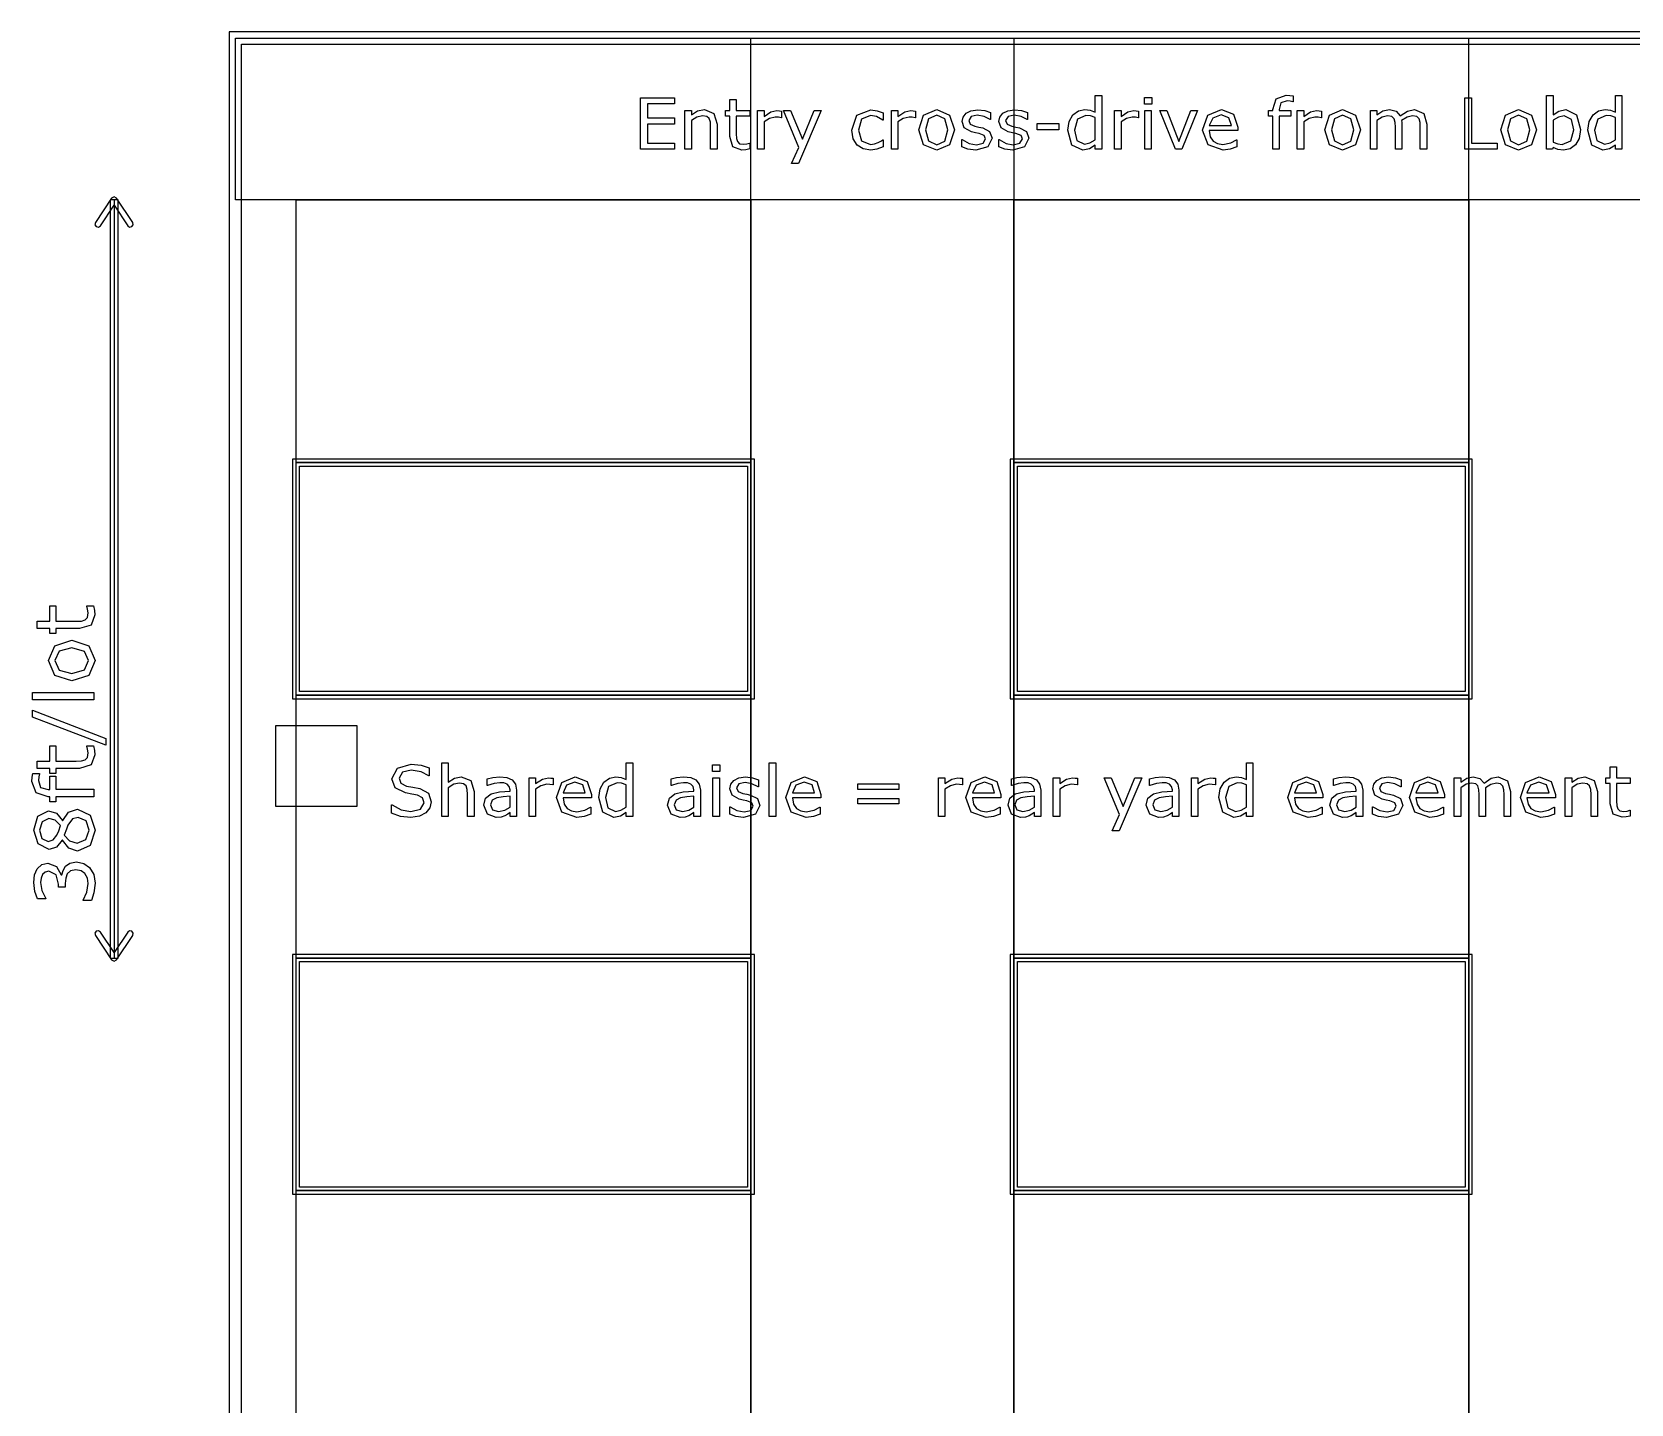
# Model space of a CAD drawing. Extents: x -1 to 182, y 89 to 480.
# Drawn here: x 89.4 to 131.25, y 273.81 to 309.72 of the extents above; entities that cross this region are included whole.
import ezdxf

# ---------------------------------------------------------------- set-up
doc = ezdxf.new("R2010")
doc.units = 0

msp = doc.modelspace()

# ---------------------------------------------------------------- linework, layer by layer
at = {"layer": 'Layer 1', "color": 7}
for points in [[(94.562067, 309.721697), (94.562067, 190.077473), (154.145953, 190.077473), (154.145953, 309.721697), (94.562067, 309.721697)], [(94.879361, 309.404403), (153.828659, 309.404403), (153.828659, 190.394761), (94.879361, 190.394761), (94.879361, 309.404403)], [(91.006063, 291.04139), (91.029823, 290.9215), (91.039136, 290.806779), (90.94405, 290.538063), (90.639161, 290.446078), (90.025246, 290.446078), (90.025246, 290.314821), (89.861948, 290.314821), (89.861948, 290.446078), (89.530185, 290.446078), (89.530185, 290.64038), (89.861948, 290.64038), (89.861948, 291.04139), (90.025246, 291.04139), (90.025246, 290.64038), (90.551311, 290.64038), (90.693937, 290.644508), (90.789021, 290.673445), (90.849999, 290.735458), (90.868599, 290.857415), (90.855158, 290.956633), (90.831399, 291.031047), (90.831399, 291.04139), (91.006063, 291.04139)]]:
    msp.add_lwpolyline(points, close=True, dxfattribs=at)
for points in [[(94.720714, 309.56305), (153.987306, 309.56305), (153.987306, 305.329722), (94.720714, 305.329722), (94.720714, 309.56305)], [(108.214447, 309.56305), (115.093605, 309.56305), (115.093605, 190.236117), (108.214447, 190.236117), (108.214447, 309.56305)], [(126.99984, 309.56305), (133.878998, 309.56305), (133.878998, 190.236117), (126.99984, 190.236117), (126.99984, 309.56305)], [(117.393784, 306.652637), (117.223771, 306.652637), (117.223771, 306.758444), (117.070937, 306.659871), (116.898209, 306.624602), (116.610629, 306.76387), (116.504822, 307.150021), (116.540996, 307.378819), (116.640474, 307.54974), (116.783356, 307.654642), (116.953372, 307.690816), (117.09445, 307.673644), (117.223771, 307.622096), (117.223771, 308.059795), (117.393784, 308.059795), (117.393784, 306.652637)], [(118.701456, 307.831891), (118.509737, 307.831891), (118.509737, 308.008239), (118.701456, 308.008239), (118.701456, 307.831891)], [(122.404713, 307.895195), (122.395665, 307.895195), (122.322412, 307.911467), (122.242831, 307.920516), (122.083668, 307.871682), (122.034834, 307.697145), (122.034834, 307.66278), (122.341404, 307.66278), (122.341404, 307.519895), (122.040261, 307.519895), (122.040261, 306.652637), (121.870245, 306.652637), (121.870245, 307.519895), (121.755395, 307.519895), (121.755395, 307.66278), (121.870245, 307.66278), (121.870245, 307.696242), (121.959775, 307.972065), (122.218415, 308.068828), (122.320605, 308.063404), (122.404708, 308.050731), (122.404713, 307.895195)], [(129.923366, 307.165407), (129.887192, 306.937514), (129.791334, 306.767498), (129.650255, 306.659881), (129.481144, 306.624612), (129.331025, 306.645409), (129.20442, 306.699667), (129.193566, 306.652637), (129.034404, 306.652637), (129.034404, 308.059785), (129.20442, 308.059785), (129.20442, 307.556974), (129.356346, 307.652832), (129.537215, 307.690816), (129.819366, 307.553357), (129.923366, 307.165396), (129.923366, 307.165407)], [(131.007667, 306.652637), (130.837651, 306.652637), (130.837651, 306.758444), (130.684817, 306.659871), (130.512089, 306.624602), (130.224509, 306.76387), (130.118702, 307.150021), (130.154876, 307.378819), (130.254354, 307.54974), (130.397239, 307.654642), (130.567252, 307.690816), (130.708331, 307.673644), (130.837651, 307.622096), (130.837651, 308.059795), (131.007667, 308.059795), (131.007667, 306.652637)], [(106.214377, 306.652637), (105.327225, 306.652637), (105.327225, 307.999195), (106.214377, 307.999195), (106.214377, 307.84003), (105.506281, 307.84003), (105.506281, 307.471061), (106.214377, 307.471061), (106.214377, 307.311898), (105.506281, 307.311898), (105.506281, 306.8118), (106.214377, 306.8118), (106.214377, 306.652637)], [(107.329425, 306.652637), (107.159409, 306.652637), (107.159409, 307.227795), (107.15126, 307.358021), (107.121418, 307.453879), (107.056304, 307.509947), (106.945975, 307.528944), (106.800378, 307.49458), (106.654778, 307.40686), (106.654778, 306.652637), (106.484765, 306.652637), (106.484765, 307.66278), (106.654778, 307.66278), (106.654778, 307.550642), (106.819367, 307.653737), (106.993904, 307.690816), (107.243501, 307.592243), (107.329414, 307.308282), (107.329425, 306.652637)], [(108.181311, 306.661686), (108.076406, 306.64089), (107.976026, 306.63274), (107.740899, 306.715941), (107.660413, 306.98272), (107.660413, 307.519895), (107.54556, 307.519895), (107.54556, 307.66278), (107.660413, 307.66278), (107.660413, 307.953073), (107.830426, 307.953073), (107.830426, 307.66278), (108.181311, 307.66278), (108.181311, 307.519895), (107.830426, 307.519895), (107.830426, 307.059589), (107.834051, 306.934791), (107.859371, 306.85159), (107.913632, 306.798234), (108.020344, 306.781963), (108.107159, 306.79371), (108.172272, 306.814506), (108.181321, 306.814506), (108.181311, 306.661686)], [(109.016917, 307.477398), (109.007868, 307.477398), (108.933713, 307.490045), (108.849608, 307.494569), (108.697681, 307.4593), (108.556603, 307.369771), (108.556603, 306.652637), (108.386587, 306.652637), (108.386587, 307.66278), (108.556603, 307.66278), (108.556603, 307.513566), (108.734757, 307.628416), (108.893018, 307.66278), (108.957224, 307.660082), (109.016911, 307.651933), (109.016917, 307.477398)], [(110.050574, 307.662786), (109.460945, 306.280057), (109.279174, 306.280057), (109.467277, 306.701476), (109.064846, 307.662786), (109.249332, 307.662786), (109.559518, 306.913995), (109.872419, 307.662786), (110.050574, 307.662786)], [(111.671145, 306.715946), (111.509267, 306.652642), (111.34739, 306.63002), (111.14663, 306.661673), (110.990179, 306.759341), (110.887989, 306.92393), (110.851816, 307.156345), (110.987465, 307.54521), (111.34739, 307.686286), (111.517406, 307.661865), (111.671145, 307.60218), (111.671145, 307.413173), (111.662096, 307.413173), (111.501123, 307.506319), (111.340151, 307.538876), (111.111353, 307.441208), (111.028155, 307.156342), (111.109546, 306.875093), (111.340151, 306.777425), (111.445056, 306.790998), (111.540914, 306.826267), (111.610547, 306.866058), (111.662096, 306.903136), (111.671145, 306.903136), (111.671145, 306.715946)], [(112.519411, 307.477398), (112.510362, 307.477398), (112.436207, 307.490045), (112.352104, 307.494569), (112.200176, 307.4593), (112.0591, 307.369771), (112.0591, 306.652637), (111.889084, 306.652637), (111.889084, 307.66278), (112.0591, 307.66278), (112.0591, 307.513566), (112.237254, 307.628416), (112.395512, 307.66278), (112.459721, 307.660082), (112.519406, 307.651933), (112.519411, 307.477398)], [(113.540408, 307.157263), (113.413799, 306.767492), (113.074673, 306.624607), (112.733739, 306.767492), (112.608036, 307.157263), (112.733739, 307.547031), (113.074673, 307.690821), (113.413799, 307.547031), (113.540408, 307.157263), (113.540408, 307.157263)], [(114.52523, 306.94384), (114.410378, 306.716851), (114.098384, 306.628224), (113.892194, 306.654444), (113.735744, 306.713224), (113.735744, 306.904041), (113.744793, 306.904041), (113.923852, 306.807275), (114.112857, 306.772006), (114.288299, 306.80818), (114.351603, 306.922125), (114.317236, 307.01256), (114.185204, 307.065011), (114.090248, 307.084008), (113.984441, 307.107529), (113.795436, 307.210624), (113.740271, 307.37883), (113.765591, 307.496392), (113.844271, 307.594965), (113.972686, 307.661886), (114.148126, 307.687207), (114.330802, 307.664585), (114.485445, 307.611229), (114.485445, 307.429458), (114.476396, 307.429458), (114.318136, 307.509941), (114.13546, 307.543403), (113.978107, 307.50723), (113.913898, 307.401423), (113.952784, 307.307371), (114.075775, 307.255825), (114.180677, 307.23413), (114.278345, 307.214233), (114.461021, 307.121086), (114.52523, 306.943837), (114.52523, 306.94384)], [(115.490157, 306.94384), (115.375307, 306.716851), (115.06331, 306.628224), (114.857121, 306.654444), (114.70067, 306.713224), (114.70067, 306.904041), (114.709719, 306.904041), (114.888778, 306.807275), (115.077786, 306.772006), (115.253225, 306.80818), (115.316529, 306.922125), (115.282165, 307.01256), (115.150131, 307.065011), (115.055177, 307.084008), (114.949368, 307.107529), (114.760363, 307.210624), (114.705197, 307.37883), (114.730518, 307.496392), (114.809194, 307.594965), (114.93761, 307.661886), (115.113052, 307.687207), (115.295728, 307.664585), (115.450369, 307.611229), (115.450369, 307.429458), (115.44132, 307.429458), (115.28306, 307.509941), (115.100384, 307.543403), (114.943031, 307.50723), (114.878822, 307.401423), (114.91771, 307.307371), (115.040699, 307.255825), (115.145601, 307.23413), (115.243269, 307.214233), (115.425945, 307.121086), (115.490154, 306.943837), (115.490157, 306.94384)], [(118.358713, 307.477392), (118.349664, 307.477392), (118.275507, 307.49004), (118.191404, 307.494564), (118.039475, 307.459295), (117.898399, 307.369765), (117.898399, 306.652637), (117.728383, 306.652637), (117.728383, 307.66278), (117.898399, 307.66278), (117.898399, 307.513566), (118.076553, 307.628416), (118.234811, 307.66278), (118.29902, 307.660082), (118.358707, 307.651933), (118.358713, 307.477392)], [(118.690603, 306.652637), (118.520587, 306.652637), (118.520587, 307.66278), (118.690603, 307.66278), (118.690603, 306.652637)], [(119.900605, 307.66278), (119.491845, 306.652637), (119.320924, 306.652637), (118.914879, 307.66278), (119.099363, 307.66278), (119.412264, 306.858827), (119.72245, 307.66278), (119.900605, 307.66278)], [(120.952348, 307.140076), (120.208079, 307.140076), (120.236114, 306.977294), (120.312984, 306.86425), (120.424217, 306.799139), (120.567102, 306.777443), (120.774194, 306.818139), (120.923411, 306.89953), (120.93246, 306.89953), (120.93246, 306.714139), (120.757017, 306.65355), (120.568915, 306.629129), (120.176432, 306.764781), (120.035357, 307.151836), (120.170103, 307.545224), (120.526412, 307.690821), (120.84112, 307.571449), (120.952354, 307.232322), (120.952348, 307.140076)], [(123.142651, 307.477392), (123.133602, 307.477392), (123.059448, 307.49004), (122.975345, 307.494564), (122.823416, 307.459295), (122.682338, 307.369765), (122.682338, 306.652637), (122.512324, 306.652637), (122.512324, 307.66278), (122.682338, 307.66278), (122.682338, 307.513566), (122.860492, 307.628416), (123.018752, 307.66278), (123.082959, 307.660082), (123.142646, 307.651933), (123.142651, 307.477392)], [(124.163648, 307.157258), (124.03704, 306.767487), (123.697913, 306.624602), (123.356979, 306.767487), (123.231276, 307.157258), (123.356979, 307.547025), (123.697913, 307.690816), (124.03704, 307.547025), (124.163648, 307.157258), (124.163648, 307.157258)], [(125.900879, 306.652637), (125.730863, 306.652637), (125.730863, 307.227795), (125.724539, 307.353499), (125.700118, 307.450262), (125.640431, 307.509045), (125.528293, 307.528941), (125.385407, 307.492767), (125.242522, 307.402336), (125.247046, 307.353501), (125.248898, 307.299241), (125.248898, 306.652637), (125.078883, 306.652637), (125.078883, 307.227795), (125.072559, 307.354401), (125.048138, 307.451167), (124.988454, 307.509045), (124.876315, 307.528941), (124.736142, 307.494577), (124.596873, 307.406857), (124.596873, 306.652637), (124.42686, 306.652637), (124.42686, 307.66278), (124.596873, 307.66278), (124.596873, 307.550642), (124.755134, 307.653737), (124.924245, 307.690816), (125.098782, 307.647408), (125.206399, 307.527131), (125.394499, 307.65193), (125.57627, 307.690816), (125.821345, 307.589531), (125.900929, 307.308282), (125.900879, 306.652637)], [(127.744818, 306.652637), (126.892935, 306.652637), (126.892935, 307.999195), (127.071994, 307.999195), (127.071994, 306.8118), (127.744818, 306.8118), (127.744818, 306.652637)], [(128.771242, 307.157258), (128.644633, 306.767487), (128.305507, 306.624602), (127.964573, 306.767487), (127.83887, 307.157258), (127.964573, 307.547025), (128.305507, 307.690816), (128.644633, 307.547025), (128.771242, 307.157258), (128.771242, 307.157258)], [(113.364965, 307.157263), (113.288099, 307.448458), (113.074673, 307.544319), (112.859442, 307.448458), (112.783478, 307.157263), (112.860347, 306.868777), (113.074673, 306.771109), (113.287194, 306.867875), (113.364965, 307.157263), (113.364965, 307.157263)], [(116.26879, 307.159975), (115.704485, 307.159975), (115.704485, 307.323659), (116.26879, 307.323659), (116.26879, 307.159975)], [(117.223771, 306.901329), (117.223771, 307.481009), (117.100779, 307.523512), (116.982312, 307.535259), (116.759846, 307.435782), (116.680264, 307.153628), (116.741759, 306.879615), (116.938905, 306.786468), (117.085407, 306.81812), (117.223771, 306.901319), (117.223771, 306.901329)], [(120.786854, 307.270298), (120.719029, 307.477392), (120.517363, 307.550642), (120.299418, 307.470156), (120.208079, 307.270298), (120.786854, 307.270298)], [(123.988205, 307.157258), (123.911336, 307.448452), (123.697913, 307.544313), (123.482683, 307.448452), (123.406718, 307.157258), (123.483587, 306.868772), (123.697913, 306.771104), (123.910434, 306.86787), (123.988205, 307.157258), (123.988205, 307.157258)], [(128.595799, 307.157258), (128.518933, 307.448452), (128.305507, 307.544313), (128.090277, 307.448452), (128.014312, 307.157258), (128.091181, 306.868772), (128.305507, 306.771104), (128.518028, 306.86787), (128.595799, 307.157258), (128.595799, 307.157258)], [(129.747923, 307.160882), (129.688239, 307.434895), (129.495614, 307.528946), (129.345495, 307.49639), (129.20442, 307.414096), (129.20442, 306.835321), (129.328313, 306.790104), (129.44678, 306.77743), (129.66744, 306.869672), (129.747923, 307.160869), (129.747923, 307.160882)], [(130.837651, 306.901329), (130.837651, 307.481009), (130.714659, 307.523512), (130.596192, 307.535259), (130.373726, 307.435782), (130.294144, 307.153628), (130.355639, 306.879615), (130.552785, 306.786468), (130.699287, 306.81812), (130.837651, 306.901319), (130.837651, 306.901329)], [(91.479572, 305.373648), (91.056343, 304.738546), (91.044647, 304.678905), (91.078568, 304.628474), (91.138209, 304.616778), (91.188639, 304.650699), (91.545718, 305.186577), (91.902802, 304.650694), (91.953231, 304.616774), (92.012871, 304.628469), (92.046792, 304.678899), (92.035096, 304.73854), (91.611864, 305.373648), (91.545718, 305.40914), (91.479572, 305.373648), (91.479572, 305.373648)], [(91.439782, 305.329722), (91.439782, 285.485997), (91.651654, 285.485997), (91.651654, 305.329722), (91.439782, 305.329722)], [(91.545718, 305.329722), (91.545718, 285.485997)], [(96.308212, 305.329722), (108.214447, 305.329722), (108.214447, 298.450564), (96.308212, 298.450564), (96.308212, 305.329722)], [(115.093605, 305.329722), (126.99984, 305.329722), (126.99984, 298.450564), (115.093605, 298.450564), (115.093605, 305.329722)], [(96.215711, 298.543065), (96.215711, 292.272654), (108.306948, 292.272654), (108.306948, 298.543065), (96.215711, 298.543065)], [(96.308212, 298.450564), (108.214447, 298.450564), (108.214447, 292.365155), (96.308212, 292.365155), (96.308212, 298.450564)], [(115.001104, 298.543065), (115.001104, 292.272654), (127.092341, 292.272654), (127.092341, 298.543065), (115.001104, 298.543065)], [(115.093605, 298.450564), (126.99984, 298.450564), (126.99984, 292.365155), (115.093605, 292.365155), (115.093605, 298.450564)], [(96.400713, 298.358063), (108.121946, 298.358063), (108.121946, 292.457656), (96.400713, 292.457656), (96.400713, 298.358063)], [(115.186106, 298.358063), (126.907339, 298.358063), (126.907339, 292.457656), (115.186106, 292.457656), (115.186106, 298.358063)], [(91.006063, 294.702145), (91.029823, 294.582254), (91.039136, 294.467533), (90.94405, 294.198815), (90.639161, 294.106833), (90.025246, 294.106833), (90.025246, 293.975573), (89.861948, 293.975573), (89.861948, 294.106833), (89.530185, 294.106833), (89.530185, 294.301135), (89.861948, 294.301135), (89.861948, 294.702145), (90.025246, 294.702145), (90.025246, 294.301135), (90.551311, 294.301135), (90.693937, 294.305262), (90.789021, 294.3342), (90.849999, 294.396212), (90.868599, 294.518167), (90.855158, 294.617385), (90.831399, 294.691799), (90.831399, 294.702145), (91.006063, 294.702145)], [(90.439689, 293.801941), (90.885141, 293.657248), (91.048436, 293.269674), (90.885141, 292.880035), (90.439689, 292.736375), (89.99424, 292.880035), (89.829907, 293.269674), (89.99424, 293.657248), (90.439689, 293.801941), (90.439689, 293.801941)], [(90.439689, 293.601437), (90.106894, 293.513587), (89.997341, 293.269674), (90.106894, 293.023696), (90.439689, 292.936878), (90.769386, 293.024728), (90.881006, 293.269674), (90.770418, 293.512553), (90.439689, 293.601437), (90.439689, 293.601437)], [(91.016398, 292.433552), (91.016398, 292.239247), (89.408228, 292.239247), (89.408228, 292.433552), (91.016398, 292.433552)], [(96.308212, 292.365155), (108.214447, 292.365155), (108.214447, 285.485997), (96.308212, 285.485997), (96.308212, 292.365155)], [(115.093605, 292.365155), (126.99984, 292.365155), (126.99984, 285.485997), (115.093605, 285.485997), (115.093605, 292.365155)], [(89.408228, 291.973632), (91.33059, 291.232594), (91.33059, 291.053791), (89.408228, 291.791732), (89.408228, 291.973632)], [(95.779046, 291.571406), (97.89571, 291.571406), (97.89571, 289.454742), (95.779046, 289.454742), (95.779046, 291.571406)], [(99.848819, 289.574503), (99.811741, 289.418957), (99.709551, 289.288732), (99.54044, 289.198298), (99.30893, 289.165741), (99.046673, 289.192871), (98.810641, 289.273357), (98.810641, 289.497634), (98.823288, 289.497634), (99.05932, 289.366504), (99.310724, 289.320384), (99.569364, 289.382783), (99.662511, 289.54918), (99.618198, 289.681214), (99.485261, 289.747231), (99.337854, 289.777073), (99.170553, 289.806915), (98.904679, 289.936235), (98.818766, 290.175887), (98.961651, 290.452611), (99.324289, 290.561133), (99.584739, 290.534003), (99.794545, 290.467082), (99.794545, 290.255468), (99.781898, 290.255468), (99.579326, 290.363085), (99.3234, 290.406492), (99.09189, 290.346805), (99.005072, 290.193069), (99.04848, 290.061034), (99.201313, 289.987784), (99.365902, 289.957037), (99.546769, 289.919958), (99.772855, 289.799682), (99.848819, 289.574503), (99.848819, 289.574503)], [(100.967482, 289.190159), (100.797468, 289.190159), (100.797468, 289.765317), (100.789319, 289.895543), (100.759477, 289.991401), (100.694366, 290.047469), (100.584035, 290.066466), (100.438437, 290.032102), (100.29284, 289.944382), (100.29284, 289.190159), (100.122824, 289.190159), (100.122824, 290.597307), (100.29284, 290.597307), (100.29284, 290.088164), (100.457429, 290.191259), (100.631967, 290.228338), (100.881564, 290.129765), (100.967474, 289.845804), (100.967482, 289.190159)], [(105.120196, 289.190159), (104.950181, 289.190159), (104.950181, 289.295966), (104.797347, 289.197393), (104.624619, 289.162124), (104.337039, 289.301392), (104.231232, 289.687543), (104.267406, 289.916341), (104.366884, 290.087262), (104.509769, 290.192164), (104.679782, 290.228338), (104.82086, 290.211166), (104.950181, 290.159618), (104.950181, 290.597317), (105.120196, 290.597317), (105.120196, 289.190159)], [(107.400931, 290.369413), (107.209212, 290.369413), (107.209212, 290.545761), (107.400931, 290.545761), (107.400931, 290.369413)], [(108.863244, 289.190159), (108.693228, 289.190159), (108.693228, 290.597307), (108.863244, 290.597307), (108.863244, 289.190159)], [(121.350321, 289.190159), (121.180305, 289.190159), (121.180305, 289.295966), (121.027474, 289.197393), (120.854744, 289.162124), (120.567166, 289.301392), (120.461359, 289.687543), (120.497533, 289.916341), (120.597008, 290.087262), (120.739894, 290.192164), (120.909909, 290.228338), (121.050985, 290.211166), (121.180305, 290.159618), (121.180305, 290.597317), (121.350321, 290.597317), (121.350321, 289.190159)], [(131.221153, 289.199208), (131.116251, 289.178412), (131.015869, 289.170262), (130.780742, 289.253463), (130.700256, 289.520242), (130.700256, 290.057417), (130.585405, 290.057417), (130.585405, 290.200302), (130.700256, 290.200302), (130.700256, 290.490595), (130.870271, 290.490595), (130.870271, 290.200302), (131.221153, 290.200302), (131.221153, 290.057417), (130.870271, 290.057417), (130.870271, 289.597111), (130.873896, 289.472313), (130.899217, 289.389112), (130.953477, 289.335756), (131.060189, 289.319485), (131.147007, 289.331232), (131.212118, 289.352028), (131.221167, 289.352028), (131.221153, 289.199208)], [(89.596331, 290.318954), (89.596331, 290.308609), (89.577731, 290.224892), (89.567385, 290.133942), (89.623194, 289.952041), (89.822666, 289.89623), (89.86194, 289.89623), (89.86194, 290.246596), (90.025238, 290.246596), (90.025238, 289.902432), (91.016398, 289.902432), (91.016398, 289.70813), (90.025246, 289.70813), (90.025246, 289.57687), (89.861948, 289.57687), (89.861948, 289.70813), (89.823708, 289.70813), (89.508481, 289.810449), (89.397894, 290.106036), (89.404085, 290.222826), (89.418557, 290.318943), (89.596331, 290.318954)], [(102.079815, 289.190159), (101.910704, 289.190159), (101.910704, 289.297775), (101.84921, 289.254368), (101.775055, 289.210958), (101.677387, 289.176594), (101.548067, 289.162121), (101.316557, 289.252556), (101.2216, 289.483161), (101.270434, 289.668552), (101.411513, 289.780687), (101.633075, 289.835853), (101.910704, 289.857548), (101.910704, 289.883769), (101.889908, 289.97963), (101.83203, 290.039314), (101.745215, 290.06735), (101.639406, 290.074573), (101.490192, 290.056475), (101.320176, 290.005834), (101.311127, 290.005834), (101.311127, 290.178562), (101.454918, 290.208404), (101.640306, 290.224676), (101.825696, 290.206578), (101.963155, 290.146891), (102.04997, 290.039275), (102.079812, 289.87559), (102.079815, 289.190159)], [(103.037508, 290.014914), (103.028459, 290.014914), (102.954304, 290.027562), (102.870201, 290.032086), (102.718272, 289.996817), (102.577197, 289.907287), (102.577197, 289.190159), (102.407181, 289.190159), (102.407181, 290.200302), (102.577197, 290.200302), (102.577197, 290.051088), (102.755351, 290.165938), (102.913609, 290.200302), (102.977818, 290.197604), (103.037502, 290.189455), (103.037508, 290.014914)], [(104.043129, 289.677598), (103.298863, 289.677598), (103.326895, 289.514816), (103.403764, 289.401772), (103.514998, 289.336661), (103.657883, 289.314965), (103.864978, 289.355661), (104.014192, 289.437052), (104.023241, 289.437052), (104.023241, 289.251661), (103.847798, 289.191072), (103.659698, 289.166651), (103.267216, 289.302303), (103.126138, 289.689358), (103.260884, 290.082746), (103.617193, 290.228343), (103.931901, 290.108971), (104.043135, 289.769844), (104.043129, 289.677598)], [(103.877638, 289.80782), (103.809812, 290.014914), (103.608144, 290.088164), (103.390199, 290.007678), (103.298863, 289.80782), (103.877638, 289.80782)], [(104.950181, 289.438851), (104.950181, 290.018531), (104.827189, 290.061034), (104.708722, 290.072781), (104.486256, 289.973304), (104.406674, 289.69115), (104.468169, 289.417137), (104.665315, 289.32399), (104.811817, 289.355642), (104.950181, 289.438841), (104.950181, 289.438851)], [(106.890886, 289.190159), (106.721776, 289.190159), (106.721776, 289.297775), (106.660281, 289.254368), (106.586124, 289.210958), (106.488456, 289.176594), (106.359135, 289.162121), (106.127625, 289.252556), (106.032672, 289.483161), (106.081506, 289.668552), (106.222582, 289.780687), (106.444143, 289.835853), (106.721776, 289.857548), (106.721776, 289.883769), (106.700979, 289.97963), (106.643102, 290.039314), (106.556284, 290.06735), (106.450477, 290.074573), (106.301261, 290.056475), (106.131245, 290.005834), (106.122196, 290.005834), (106.122196, 290.178562), (106.265984, 290.208404), (106.451374, 290.224676), (106.636762, 290.206578), (106.774221, 290.146891), (106.861039, 290.039275), (106.890881, 289.87559), (106.890886, 289.190159)], [(107.39008, 289.190159), (107.220065, 289.190159), (107.220065, 290.200302), (107.39008, 290.200302), (107.39008, 289.190159)], [(108.448153, 289.481356), (108.333303, 289.254368), (108.021307, 289.165741), (107.815117, 289.191961), (107.658667, 289.250741), (107.658667, 289.441558), (107.667715, 289.441558), (107.846775, 289.344792), (108.035782, 289.309523), (108.211222, 289.345697), (108.274526, 289.459642), (108.240162, 289.550077), (108.108127, 289.602527), (108.013173, 289.621525), (107.907367, 289.645046), (107.718359, 289.748141), (107.663194, 289.916347), (107.688514, 290.033909), (107.767191, 290.132482), (107.895606, 290.199403), (108.071048, 290.224724), (108.253724, 290.202102), (108.408365, 290.148746), (108.408365, 289.966975), (108.399316, 289.966975), (108.241059, 290.047458), (108.058383, 290.08092), (107.901027, 290.044746), (107.836818, 289.938939), (107.875707, 289.844888), (107.998695, 289.793342), (108.103597, 289.771646), (108.201268, 289.75175), (108.383942, 289.658603), (108.448151, 289.481354), (108.448153, 289.481356)], [(110.045211, 289.677598), (109.300944, 289.677598), (109.328976, 289.514816), (109.405846, 289.401772), (109.517079, 289.336661), (109.659964, 289.314965), (109.867056, 289.355661), (110.016273, 289.437052), (110.025322, 289.437052), (110.025322, 289.251661), (109.84988, 289.191072), (109.661777, 289.166651), (109.269297, 289.302303), (109.128219, 289.689358), (109.262966, 290.082746), (109.619274, 290.228343), (109.933983, 290.108971), (110.045216, 289.769844), (110.045211, 289.677598)], [(109.879719, 289.80782), (109.811893, 290.014914), (109.610226, 290.088164), (109.392281, 290.007678), (109.300944, 289.80782), (109.879719, 289.80782)], [(112.080872, 289.89735), (111.00833, 289.89735), (111.00833, 290.042045), (112.080872, 290.042045), (112.080872, 289.89735)], [(113.751182, 290.014914), (113.742134, 290.014914), (113.667979, 290.027562), (113.583876, 290.032086), (113.431947, 289.996817), (113.290869, 289.907287), (113.290869, 289.190159), (113.120856, 289.190159), (113.120856, 290.200302), (113.290869, 290.200302), (113.290869, 290.051088), (113.469023, 290.165938), (113.627283, 290.200302), (113.69149, 290.197604), (113.751177, 290.189455), (113.751182, 290.014914)], [(114.756804, 289.677598), (114.012535, 289.677598), (114.04057, 289.514816), (114.117439, 289.401772), (114.228673, 289.336661), (114.371558, 289.314965), (114.57865, 289.355661), (114.727867, 289.437052), (114.736915, 289.437052), (114.736915, 289.251661), (114.561473, 289.191072), (114.37337, 289.166651), (113.980888, 289.302303), (113.839812, 289.689358), (113.974559, 290.082746), (114.330868, 290.228343), (114.645576, 290.108971), (114.756809, 289.769844), (114.756804, 289.677598)], [(114.59131, 289.80782), (114.523484, 290.014914), (114.321819, 290.088164), (114.103874, 290.007678), (114.012535, 289.80782), (114.59131, 289.80782)], [(115.799505, 289.190159), (115.630394, 289.190159), (115.630394, 289.297775), (115.568899, 289.254368), (115.494742, 289.210958), (115.397074, 289.176594), (115.267754, 289.162121), (115.036243, 289.252556), (114.94129, 289.483161), (114.990124, 289.668552), (115.1312, 289.780687), (115.352761, 289.835853), (115.630394, 289.857548), (115.630394, 289.883769), (115.609597, 289.97963), (115.55172, 290.039314), (115.464902, 290.06735), (115.359096, 290.074573), (115.209879, 290.056475), (115.039863, 290.005834), (115.030814, 290.005834), (115.030814, 290.178562), (115.174602, 290.208404), (115.359992, 290.224676), (115.54538, 290.206578), (115.682839, 290.146891), (115.769657, 290.039275), (115.799499, 289.87559), (115.799505, 289.190159)], [(116.757197, 290.014914), (116.748148, 290.014914), (116.673991, 290.027562), (116.589888, 290.032086), (116.437959, 289.996817), (116.296884, 289.907287), (116.296884, 289.190159), (116.126868, 289.190159), (116.126868, 290.200302), (116.296884, 290.200302), (116.296884, 290.051088), (116.475038, 290.165938), (116.633298, 290.200302), (116.697505, 290.197604), (116.757192, 290.189455), (116.757197, 290.014914)], [(118.441974, 290.200302), (117.852348, 288.817573), (117.670577, 288.817573), (117.858677, 289.238993), (117.456249, 290.200302), (117.640732, 290.200302), (117.950921, 289.451511), (118.26382, 290.200302), (118.441974, 290.200302)], [(119.413232, 289.190159), (119.244121, 289.190159), (119.244121, 289.297775), (119.182627, 289.254368), (119.108472, 289.210958), (119.010804, 289.176594), (118.881484, 289.162121), (118.649974, 289.252556), (118.555017, 289.483161), (118.603851, 289.668552), (118.744927, 289.780687), (118.966492, 289.835853), (119.244121, 289.857548), (119.244121, 289.883769), (119.223325, 289.97963), (119.165447, 290.039314), (119.07863, 290.06735), (118.972823, 290.074573), (118.823609, 290.056475), (118.653593, 290.005834), (118.644544, 290.005834), (118.644544, 290.178562), (118.788335, 290.208404), (118.973723, 290.224676), (119.159111, 290.206578), (119.296569, 290.146891), (119.383387, 290.039275), (119.413229, 289.87559), (119.413232, 289.190159)], [(120.370925, 290.014914), (120.361876, 290.014914), (120.287721, 290.027562), (120.203618, 290.032086), (120.051689, 289.996817), (119.910611, 289.907287), (119.910611, 289.190159), (119.740598, 289.190159), (119.740598, 290.200302), (119.910611, 290.200302), (119.910611, 290.051088), (120.088765, 290.165938), (120.247026, 290.200302), (120.311232, 290.197604), (120.370919, 290.189455), (120.370925, 290.014914)], [(121.180305, 289.438851), (121.180305, 290.018531), (121.057316, 290.061034), (120.938849, 290.072781), (120.71638, 289.973304), (120.636799, 289.69115), (120.698296, 289.417137), (120.895439, 289.32399), (121.041941, 289.355642), (121.180305, 289.438841), (121.180305, 289.438851)], [(123.181603, 289.677598), (122.437334, 289.677598), (122.465369, 289.514816), (122.542236, 289.401772), (122.653469, 289.336661), (122.796354, 289.314965), (123.003449, 289.355661), (123.152663, 289.437052), (123.161712, 289.437052), (123.161712, 289.251661), (122.986272, 289.191072), (122.798169, 289.166651), (122.405687, 289.302303), (122.264611, 289.689358), (122.399355, 290.082746), (122.755664, 290.228343), (123.070375, 290.108971), (123.181608, 289.769844), (123.181603, 289.677598)], [(123.016109, 289.80782), (122.948283, 290.014914), (122.746615, 290.088164), (122.52867, 290.007678), (122.437334, 289.80782), (123.016109, 289.80782)], [(124.224303, 289.190159), (124.055193, 289.190159), (124.055193, 289.297775), (123.993696, 289.254368), (123.919541, 289.210958), (123.821873, 289.176594), (123.692553, 289.162121), (123.461042, 289.252556), (123.366086, 289.483161), (123.41492, 289.668552), (123.555999, 289.780687), (123.77756, 289.835853), (124.055193, 289.857548), (124.055193, 289.883769), (124.034396, 289.97963), (123.976519, 290.039314), (123.889704, 290.06735), (123.783894, 290.074573), (123.63468, 290.056475), (123.464665, 290.005834), (123.455616, 290.005834), (123.455616, 290.178562), (123.599406, 290.208404), (123.784794, 290.224676), (123.970185, 290.206578), (124.107644, 290.146891), (124.194459, 290.039275), (124.224303, 289.87559), (124.224303, 289.190159)], [(125.273333, 289.481356), (125.158483, 289.254368), (124.846486, 289.165741), (124.640297, 289.191961), (124.483846, 289.250741), (124.483846, 289.441558), (124.492895, 289.441558), (124.671954, 289.344792), (124.860962, 289.309523), (125.036401, 289.345697), (125.099705, 289.459642), (125.065341, 289.550077), (124.933307, 289.602527), (124.838353, 289.621525), (124.732544, 289.645046), (124.543539, 289.748141), (124.488373, 289.916347), (124.513694, 290.033909), (124.59237, 290.132482), (124.720786, 290.199403), (124.896228, 290.224724), (125.078904, 290.202102), (125.233545, 290.148746), (125.233545, 289.966975), (125.224496, 289.966975), (125.066236, 290.047458), (124.88356, 290.08092), (124.726207, 290.044746), (124.661998, 289.938939), (124.700886, 289.844888), (124.823875, 289.793342), (124.928777, 289.771646), (125.026445, 289.75175), (125.209121, 289.658603), (125.27333, 289.481354), (125.273333, 289.481356)], [(126.362153, 289.677598), (125.617886, 289.677598), (125.645919, 289.514816), (125.722788, 289.401772), (125.834021, 289.336661), (125.976907, 289.314965), (126.183998, 289.355661), (126.333215, 289.437052), (126.342264, 289.437052), (126.342264, 289.251661), (126.166822, 289.191072), (125.978719, 289.166651), (125.586239, 289.302303), (125.445161, 289.689358), (125.579908, 290.082746), (125.936216, 290.228343), (126.250925, 290.108971), (126.362158, 289.769844), (126.362153, 289.677598)], [(126.196661, 289.80782), (126.128835, 290.014914), (125.927168, 290.088164), (125.709223, 290.007678), (125.617886, 289.80782), (126.196661, 289.80782)], [(128.093957, 289.190159), (127.923944, 289.190159), (127.923944, 289.765317), (127.91762, 289.891021), (127.893199, 289.987784), (127.833515, 290.046567), (127.721376, 290.066463), (127.578491, 290.030289), (127.435606, 289.939858), (127.44013, 289.891023), (127.441982, 289.836763), (127.441982, 289.190159), (127.271966, 289.190159), (127.271966, 289.765317), (127.265643, 289.891923), (127.241222, 289.988689), (127.181534, 290.046567), (127.069399, 290.066463), (126.929225, 290.032099), (126.789957, 289.944379), (126.789957, 289.190159), (126.619941, 289.190159), (126.619941, 290.200302), (126.789957, 290.200302), (126.789957, 290.088164), (126.948217, 290.191259), (127.117328, 290.228338), (127.291866, 290.18493), (127.399479, 290.064653), (127.587582, 290.189452), (127.769353, 290.228338), (128.014428, 290.127053), (128.09401, 289.845804), (128.093957, 289.190159)], [(129.266882, 289.677598), (128.522613, 289.677598), (128.550648, 289.514816), (128.627518, 289.401772), (128.738751, 289.336661), (128.881634, 289.314965), (129.088728, 289.355661), (129.237942, 289.437052), (129.246991, 289.437052), (129.246991, 289.251661), (129.071551, 289.191072), (128.883449, 289.166651), (128.490966, 289.302303), (128.349891, 289.689358), (128.484637, 290.082746), (128.840946, 290.228343), (129.155654, 290.108971), (129.266888, 289.769844), (129.266882, 289.677598)], [(129.101388, 289.80782), (129.033563, 290.014914), (128.831897, 290.088164), (128.613952, 290.007678), (128.522613, 289.80782), (129.101388, 289.80782)], [(130.369267, 289.190159), (130.199254, 289.190159), (130.199254, 289.765317), (130.191105, 289.895543), (130.161263, 289.991401), (130.096152, 290.047469), (129.985821, 290.066466), (129.840223, 290.032102), (129.694626, 289.944382), (129.694626, 289.190159), (129.52461, 289.190159), (129.52461, 290.200302), (129.694626, 290.200302), (129.694626, 290.088164), (129.859215, 290.191259), (130.033752, 290.228338), (130.283349, 290.129765), (130.36926, 289.845804), (130.369267, 289.190159)], [(101.910704, 289.438851), (101.910704, 289.7201), (101.727126, 289.706527), (101.560727, 289.680307), (101.44226, 289.615196), (101.397043, 289.494919), (101.449494, 289.363789), (101.609561, 289.320381), (101.773245, 289.354746), (101.910704, 289.438848), (101.910704, 289.438851)], [(106.721776, 289.438851), (106.721776, 289.7201), (106.538195, 289.706527), (106.371796, 289.680307), (106.253329, 289.615196), (106.208111, 289.494919), (106.260562, 289.363789), (106.42063, 289.320381), (106.584317, 289.354746), (106.721776, 289.438848), (106.721776, 289.438851)], [(112.080872, 289.517528), (111.00833, 289.517528), (111.00833, 289.662223), (112.080872, 289.662223), (112.080872, 289.517528)], [(115.630394, 289.438851), (115.630394, 289.7201), (115.446813, 289.706527), (115.280414, 289.680307), (115.161947, 289.615196), (115.11673, 289.494919), (115.16918, 289.363789), (115.329248, 289.320381), (115.492935, 289.354746), (115.630394, 289.438848), (115.630394, 289.438851)], [(119.244121, 289.438851), (119.244121, 289.7201), (119.06054, 289.706527), (118.894144, 289.680307), (118.775674, 289.615196), (118.73046, 289.494919), (118.782911, 289.363789), (118.942978, 289.320381), (119.106662, 289.354746), (119.244121, 289.438848), (119.244121, 289.438851)], [(124.055193, 289.438851), (124.055193, 289.7201), (123.871612, 289.706527), (123.705213, 289.680307), (123.586746, 289.615196), (123.541529, 289.494919), (123.593979, 289.363789), (123.754047, 289.320381), (123.917731, 289.354746), (124.055193, 289.438848), (124.055193, 289.438851)], [(90.587485, 289.380513), (90.919246, 289.224448), (91.051537, 288.833776), (90.922347, 288.434835), (90.591618, 288.287039), (90.360108, 288.361453), (90.194743, 288.571259), (90.188552, 288.571259), (90.04386, 288.387292), (89.847489, 288.32838), (89.558101, 288.471008), (89.442346, 288.833776), (89.552934, 289.20171), (89.834053, 289.339171), (90.039724, 289.274058), (90.19682, 289.082857), (90.203012, 289.082857), (90.355975, 289.30403), (90.587485, 289.380513), (90.587485, 289.380513)], [(89.836109, 289.135564), (89.66041, 289.049784), (89.594264, 288.832741), (89.656275, 288.618802), (89.823708, 288.53612), (89.952899, 288.577461), (90.049016, 288.704585), (90.097591, 288.814138), (90.147201, 288.954698), (90.005609, 289.096292), (89.836109, 289.135564), (89.836109, 289.135564)], [(90.60712, 289.167605), (90.455194, 289.12523), (90.339439, 288.961932), (90.297063, 288.855479), (90.242286, 288.701484), (90.379745, 288.551622), (90.576116, 288.495813), (90.806592, 288.591931), (90.897542, 288.835842), (90.820027, 289.076655), (90.60712, 289.167605), (90.60712, 289.167605)], [(90.275359, 287.888098), (90.386979, 287.969745), (90.560611, 288.001786), (90.753881, 287.963546), (90.906845, 287.856059), (91.014332, 287.673124), (91.048436, 287.44368), (91.017433, 287.191501), (90.951287, 286.987896), (90.735279, 286.987896), (90.735279, 287.003401), (90.831396, 287.210106), (90.869636, 287.43955), (90.847941, 287.578044), (90.783861, 287.696897), (90.683611, 287.767178), (90.545117, 287.790938), (90.408691, 287.764067), (90.32291, 287.691719), (90.2795, 287.579065), (90.267091, 287.436439), (90.267091, 287.343422), (90.095525, 287.343422), (90.095525, 287.415767), (90.030414, 287.665882), (89.838176, 287.759934), (89.741026, 287.736148), (89.671779, 287.670002), (89.634571, 287.574919), (89.624226, 287.460196), (89.659365, 287.251424), (89.758584, 287.042652), (89.758584, 287.032307), (89.542578, 287.032307), (89.476432, 287.227643), (89.445426, 287.465352), (89.46609, 287.66379), (89.532236, 287.818819), (89.652126, 287.931473), (89.816456, 287.969714), (90.040732, 287.878763), (90.16062, 287.665859), (90.175093, 287.665859), (90.210232, 287.779545), (90.275346, 287.888066), (90.275359, 287.888098)], [(91.078562, 286.187245), (91.044643, 286.136816), (91.056337, 286.077176), (91.479567, 285.442071), (91.545713, 285.406579), (91.611858, 285.442071), (92.035088, 286.077176), (92.046782, 286.136816), (92.012863, 286.187245), (91.953223, 286.198939), (91.902794, 286.16502), (91.545718, 285.629142), (91.188634, 286.165025), (91.138203, 286.198946), (91.078562, 286.18725), (91.078562, 286.187245)], [(96.215711, 285.578498), (96.215711, 279.308087), (108.306948, 279.308087), (108.306948, 285.578498), (96.215711, 285.578498)], [(96.308212, 285.485997), (108.214447, 285.485997), (108.214447, 279.400588), (96.308212, 279.400588), (96.308212, 285.485997)], [(115.001104, 285.578498), (115.001104, 279.308087), (127.092341, 279.308087), (127.092341, 285.578498), (115.001104, 285.578498)], [(115.093605, 285.485997), (126.99984, 285.485997), (126.99984, 279.400588), (115.093605, 279.400588), (115.093605, 285.485997)], [(96.400713, 285.393496), (108.121946, 285.393496), (108.121946, 279.493089), (96.400713, 279.493089), (96.400713, 285.393496)], [(115.186106, 285.393496), (126.907339, 285.393496), (126.907339, 279.493089), (115.186106, 279.493089), (115.186106, 285.393496)], [(96.308212, 279.400588), (108.214447, 279.400588), (108.214447, 272.52143), (96.308212, 272.52143), (96.308212, 279.400588)], [(115.093605, 279.400588), (126.99984, 279.400588), (126.99984, 272.52143), (115.093605, 272.52143), (115.093605, 279.400588)]]:
    msp.add_lwpolyline(points, dxfattribs=at)

doc.saveas('drawing.dxf')
